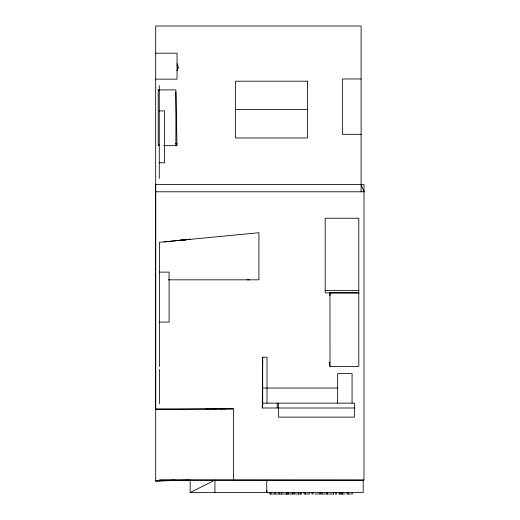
<?xml version="1.0" encoding="UTF-8"?>
<svg xmlns="http://www.w3.org/2000/svg" width="520" height="520" viewBox="0 0 520 520"><rect width="100%" height="100%" fill="white"/><g stroke="black" fill="none" stroke-linecap="round" stroke-linejoin="round"><path stroke-width="0.78" d="M214.948 492.544L214.955 480.084L190.164 492.557L190.164 480.071L155.681 481.084L155.681 26L361.101 26L361.101 191.789M266.799 480.097L266.793 492.557L266.793 490.23M354.529 407.999L262.262 407.999L262.691 357.227L267.014 357.227L267.014 403.137M262.262 407.999L262.847 403.137M207.571 408.876L208.202 408.642M159.374 144.892L158.223 145.659L158.223 89.915L175.89 89.915L175.89 145.659L176.963 143.734L175.89 92.047M233.415 480.084L233.415 408.876L155.681 408.876L155.681 184.581L363.981 184.581L363.981 480.123L159.744 480.064L155.681 481.084L174.954 480.071M176.878 240.656L190.444 239.343M164.112 241.891L190.444 239.226L177.528 240.474M155.681 409.584L233.415 408.876M155.681 53.19L177.034 53.19L177.034 79.138L155.681 79.138M361.101 78.969L342.362 78.969L342.362 134.316L361.101 134.316M235.475 109.616L307.554 109.616M159.269 110.897L164.554 110.897L164.554 162.792L159.269 162.792M175.377 143.734L176.963 143.734L176.963 145.659L163.696 145.659M155.681 191.789L364.319 191.789L363.675 190.353M159.477 272.116L169.091 272.116L169.091 322.094L159.477 322.094M168.369 279.819L258.928 279.819L258.928 232.726L159.477 242.339L159.477 366.587M325.182 290.472L358.82 290.472M329.986 295.711L329.959 292.858L358.82 292.877L325.182 292.877L325.182 218.238L358.82 218.238L358.82 366.45L329.986 366.45L329.199 362.512L329.986 362.512M262.691 388.031L337.656 388.031M262.262 403.137L354.529 403.137L354.529 417.131L278.596 417.131L278.596 403.137M207.214 408.642L208.221 408.642M209.853 408.642L209.04 408.876M210.022 408.876L210.99 408.642M212.011 408.642L211.185 408.876M217.048 408.642L219.856 408.642M159.744 480.064L363.981 480.123M190.164 492.557L363.194 492.557L363.194 480.123M315.036 494L320.216 494L320.216 492.557M321.451 494L327.483 494L327.483 492.557M328.478 494L333.651 494L333.651 492.557L333.58 494M338.591 494L344.975 494M329.959 292.858L329.986 366.45M158.223 89.915L159.374 90.766M249.314 279.819L247.026 279.819M361.101 184.581L363.981 191.789M352.352 492.557L352.352 494L346.879 494L346.879 492.557M352.072 403.137L352.072 373.613L337.656 373.613L337.656 403.137M348.088 492.557L348.088 494M342.719 492.557L342.719 494M341.237 492.557L341.237 494M339.833 492.557L339.833 494M336.687 492.557L336.687 494L335.472 494L335.472 492.557M327.399 492.557L327.399 494M326.878 492.557L326.878 494M322.03 492.557L322.03 494M320.138 492.557L320.138 494M313.131 492.557L313.131 494L311.916 494L311.916 492.557M309.556 492.557L309.556 494L304.083 494L304.083 492.557M305.298 492.557L305.298 494M301.646 492.557L301.646 494L294.658 494L294.658 492.557M300.43 492.557L300.43 494M298.649 492.557L298.649 494M293.891 492.557L293.891 494L269.704 494L269.704 492.557M292.214 492.557L292.214 494M288.217 492.557L288.217 494M286.942 492.557L286.942 494M286.858 492.557L286.858 494M286.344 492.557L286.344 494M281.495 492.557L281.495 494M279.136 492.557L279.136 494M277.199 403.137L277.199 407.999M275.034 492.557L275.034 494M270.92 492.557L270.92 494M262.691 357.227L262.691 403.137M225.18 408.876L220.123 408.876M216.938 408.876L215.423 408.876M215.053 408.876L214.175 408.876M213.779 408.876L212.901 408.876M206.901 408.876L206.018 408.876M159.477 369.466L159.477 403.591M159.269 85.644L159.269 178.393M177.034 63.674A6.37 6.37 0 0 1 177.034 70.401M177.034 65.163A4.115 4.115 0 0 1 177.034 70.447M307.554 81.205L235.475 81.205L235.475 137.969L307.554 137.969L307.554 81.205"/></g></svg>
